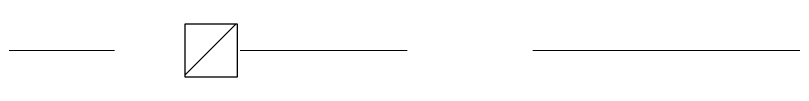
# Model space of a CAD drawing. Header units: millimetres. Extents: x 46431 to 216095, y -43515 to 31605.
# Drawn here: x 115447 to 121354, y -24483 to -24083 of the extents above; entities that cross this region are included whole.
import ezdxf

# ---------------------------------------------------------------- set-up
doc = ezdxf.new("R2010")
doc.units = ezdxf.units.MM
doc.linetypes.add('Осевые', pattern=[6350, 1270, -952.5, 3175, -952.5])
for name, color, linetype, lineweight in [('Колонны', 7, 'Continuous', 9), ('Колонны-1', 7, 'Continuous', 25), ('Оси-2', 7, 'Осевые', 9), ('Перекрытия', 7, 'Continuous', 9)]:
    doc.layers.add(name, color=color, linetype=linetype, lineweight=lineweight)

# ---------------------------------------------------------------- blocks, each defined once
blk = doc.blocks.new('Колонна 406 - Колонна 40-55-738581-План 1-го этажа на отм_ -6_000')
at = {"layer": 'Колонны'}
h = blk.add_hatch(dxfattribs=at)
h.set_pattern_fill('FP_40', color=256, style=0, pattern_type=2)
h.set_pattern_definition([(45, (-53400, 0), (-493.914, 493.914), []), (45, (-52906.1, 0), (-493.914, 493.914), [873.125, -174.625, 6.706, -167.919])])
h.paths.add_polyline_path([(63331.6, -24482.9), (63731.6, -24482.9), (63731.6, -24082.9), (63331.6, -24082.9), (63331.6, -24321.8)], flags=0)
at = {"layer": 'Колонны-1'}
for p, q in [((63731.6, -24082.9), (63331.6, -24082.9)), ((63331.6, -24082.9), (63331.6, -24482.9)), ((63731.6, -24482.9), (63731.6, -24082.9)), ((63331.6, -24482.9), (63731.6, -24482.9))]:
    blk.add_line(p, q, dxfattribs=at)

msp = doc.modelspace()

# ---------------------------------------------------------------- linework, layer by layer
at = {"layer": 'Оси-2'}
msp.add_line((150171.6, -24282.9), (50527.1, -24282.9), dxfattribs=at)
at = {"layer": 'Перекрытия'}
for p, q in [((116731.6, -24482.9), (116731.6, -24082.9)), ((116731.6, -24082.9), (117131.6, -24082.9)), ((117131.6, -24082.9), (117131.6, -24482.9)), ((117131.6, -24482.9), (116731.6, -24482.9))]:
    msp.add_line(p, q, dxfattribs=at)

# ---------------------------------------------------------------- block references
at = {"layer": 'Колонны'}
msp.add_blockref('Колонна 406 - Колонна 40-55-738581-План 1-го этажа на отм_ -6_000', (53400, 0), dxfattribs=at)

doc.saveas('drawing.dxf')
